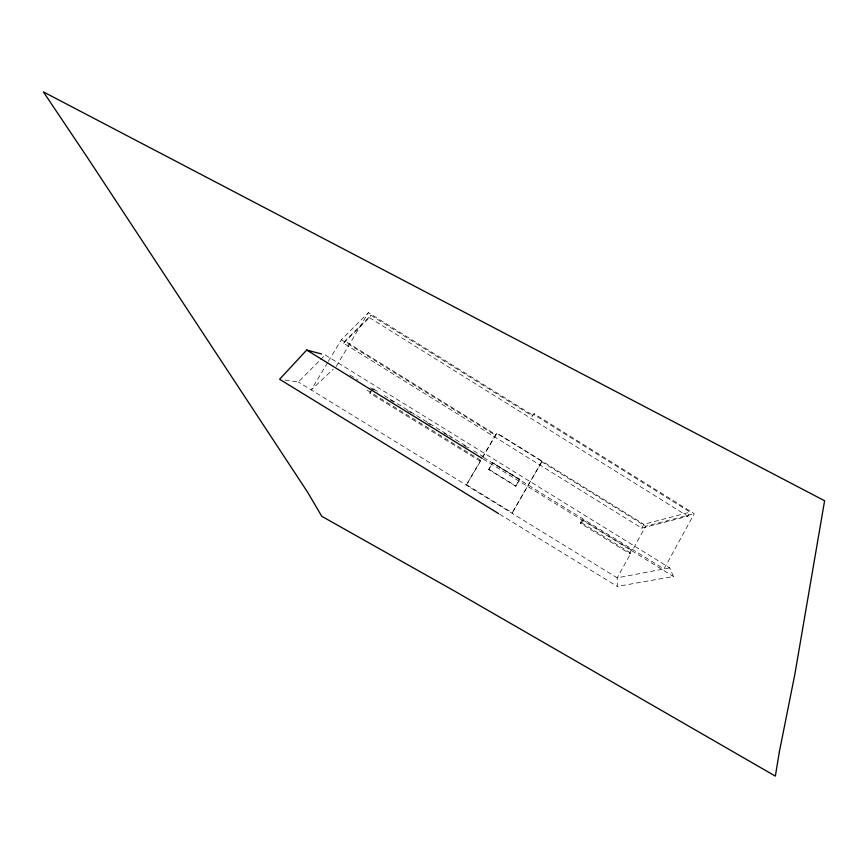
<?xml version="1.0" encoding="UTF-8"?>
<svg xmlns="http://www.w3.org/2000/svg" width="868" height="868" viewBox="0 0 868 868"><rect width="100%" height="100%" fill="white"/><g stroke="black" fill="none" stroke-linecap="round" stroke-linejoin="round"><path stroke-width="0.65" stroke-dasharray="4.34 3.25" d="M483.4 457.393L664.009 568.941L694.248 513.693L534.221 413.765L532.29 416L370.886 315.268L344.878 341.015L343.544 343.24L641.756 528.156L687.836 516.254L690.093 512.131L533.299 414.253L530.934 418.376M580.28 523.176L581.614 522.786L583.589 519.248L582.265 519.639L580.28 523.176L629.398 553.491L631.351 549.954L632.783 549.628L645.662 526.312L694.248 513.693M581.614 522.786L630.83 553.166L617.202 577.838L617.3 586.421L673.47 576.504L669.695 567.867L325.218 354.958L322.744 354.307M641.756 528.156L643.882 524.305L690.093 512.131M515.635 486.178L519.845 479.266L492.579 462.796L488.695 469.566L515.635 486.178L519.845 479.266M541.979 461.331L512.001 513.227L541.979 461.331L496.637 433.197L482.955 456.969M488.695 469.566L492.926 462.633M371.493 390.22L369.801 393.063L479.548 460.789L481.187 457.946M481.729 457.002L482.847 456.459L495.921 434.716L344.878 341.015M479.548 460.789L480.655 460.257L466.322 485.169L482.282 458.13M494.651 436.94L496.876 433.078L643.882 524.305M372.361 389.526L369.801 393.063M336.155 366.459L368.379 312.643L533.212 415.533M343.544 343.24L369.453 317.655L370.886 315.268M327.659 362.553L311.243 389.916L333.279 369.16M328.343 361.413L341.352 339.757L368.379 312.643M284.964 380.054L298.342 381.996L319.652 360.556M320.574 359.623L325.218 354.958M533.299 414.253L534.221 413.765M629.398 553.491L630.83 553.166M669.695 567.867L617.202 577.838L298.342 381.996M499.751 514.301L617.3 586.421M466.865 484.93L512.597 513.021M372.925 388.571L377.515 391.403M384.383 395.645L469.111 447.975M473.689 450.807L482.847 456.459M492.579 462.796L519.487 479.407M349.956 374.976L358.007 379.956M370.658 387.768L377.569 392.032M390.22 399.844L394.821 402.687M407.472 410.51L414.372 414.763M427.034 422.586L431.635 425.428M444.286 433.24L451.186 437.505M463.837 445.317L468.438 448.159M582.265 519.639L631.351 549.954M483.172 459.009L673.47 576.504M367.164 390.209L479.516 459.552M489.031 469.414L515.993 486.037M541.35 461.592L645.662 526.312M341.352 339.757L495.118 435.128M369.453 317.655L687.836 516.254"/><path stroke-width="1.3" d="M321.507 353.981L306.708 350.043L279.615 379.273L498.59 513.596M306.708 350.043L482.011 458.293M779.388 751.677L775.352 776.1L455.494 591.607L321.757 516.297L307.695 492.33L86.485 156.121L43.4 91.9L824.6 500.771L794.86 674.23L779.388 751.677"/></g></svg>
